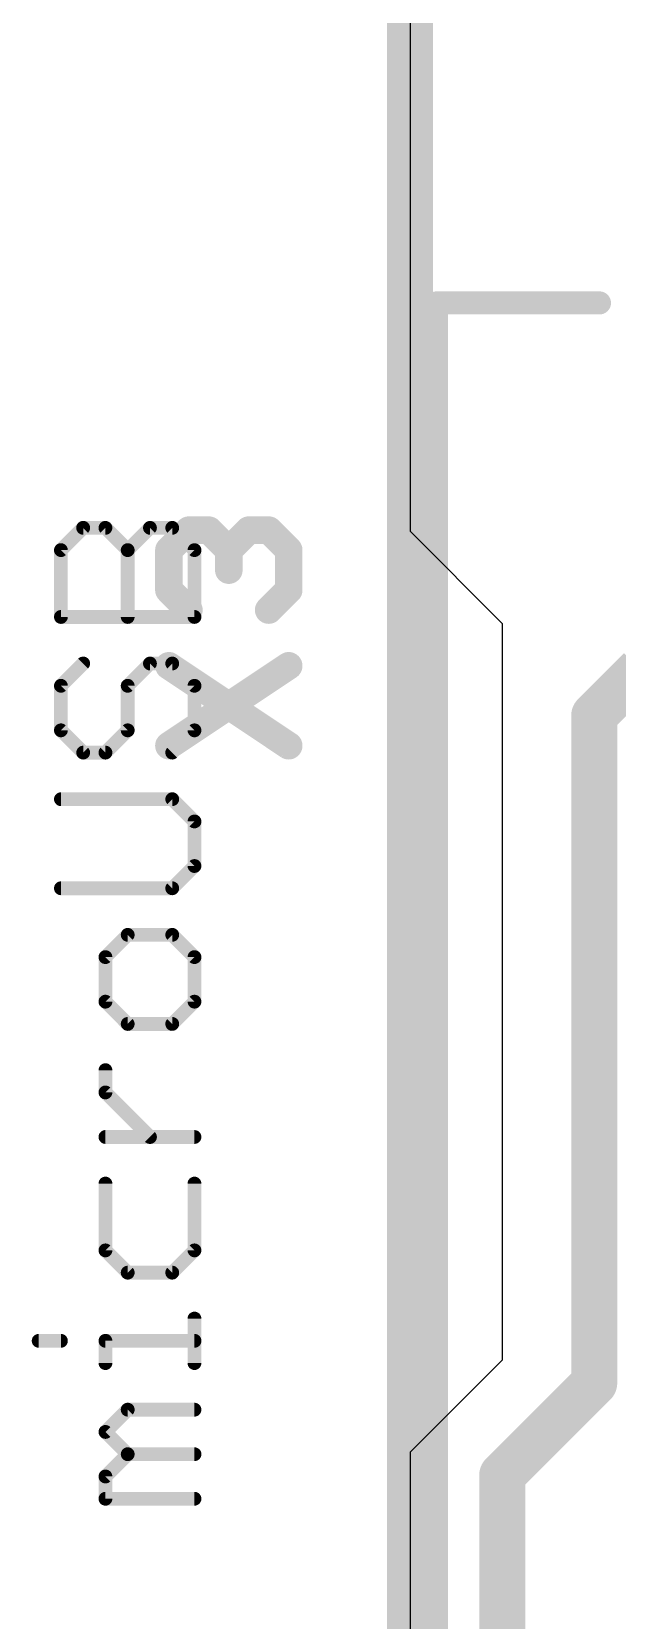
# Model space of a CAD drawing. Extents: x -4.5 to 52.1, y -1.8 to 26.3.
# Drawn here: x -2.09 to 1.14, y 7.96 to 16.73 of the extents above; entities that cross this region are included whole.
import ezdxf

# ---------------------------------------------------------------- set-up
doc = ezdxf.new("R2010")
doc.units = 0
for name, color, linetype in [('1', 12, 'CONTINUOUS'), ('16', 132, 'CONTINUOUS'), ('20', 53, 'CONTINUOUS'), ('21', 40, 'CONTINUOUS'), ('25', 253, 'CONTINUOUS'), ('27', 253, 'CONTINUOUS')]:
    doc.layers.add(name, color=color, linetype=linetype)

msp = doc.modelspace()

# ---------------------------------------------------------------- linework, layer by layer
at = {"layer": '1', "const_width": 0.254}
for points in [[(0, 22.86), (0, 0)], [(1.016, 12.954), (1.27, 13.208)], [(1.27, 13.208), (3.556, 13.208)], [(1.016, 9.271), (1.016, 12.954)], [(0.508, 8.763), (1.016, 9.271)], [(0.508, 6.223), (0.508, 8.763)]]:
    msp.add_lwpolyline(points, dxfattribs=at)
at = {"layer": '1', "const_width": 0.127}
for points in [[(1.0795, 12.954, 1), (0.9525, 12.954)], [(0.9711, 12.9989, 1), (1.0609, 12.9091)], [(1.0609, 9.2261, 1), (0.9711, 9.3159)], [(0.9525, 9.271, 1), (1.0795, 9.271)], [(0.5715, 8.763, 1), (0.4445, 8.763)], [(0.4631, 8.8079, 1), (0.5529, 8.7181)]]:
    msp.add_lwpolyline(points, format="xyb", dxfattribs=at)
at = {"layer": '16', "const_width": 0.254}
msp.add_lwpolyline([(0, 0), (0, 22.86)], dxfattribs=at)
at = {"layer": '20'}
for p, q in [((0, 20.32), (0, 13.97)), ((0, 13.97), (0.508, 13.462)), ((0.508, 13.462), (0.508, 9.398)), ((0.508, 9.398), (0, 8.89)), ((0, 8.89), (0, 2.54))]:
    msp.add_line(p, q, dxfattribs=at)
at = {"layer": '21', "const_width": 0.0635}
for points in [[(0.145, 15.2618, 1), (0.145, 15.1982)], [(0.1768, 15.23, 1), (0.1133, 15.23)], [(1.045, 15.1982, 1), (1.045, 15.2618)]]:
    msp.add_lwpolyline(points, format="xyb", dxfattribs=at)
at = {"layer": '21', "const_width": 0.127}
for points in [[(1.045, 15.23), (0.145, 15.23)], [(0.145, 15.23), (0.145, 7.63)]]:
    msp.add_lwpolyline(points, dxfattribs=at)
at = {"layer": '25', "const_width": 0.1524}
for points in [[(-1.3314, 13.8663), (-1.2212, 13.9764)], [(-1.2212, 13.9764), (-1.111, 13.9764)], [(-1.111, 13.9764), (-1.0009, 13.8663)], [(-1.0009, 13.8663), (-0.8907, 13.9764)], [(-0.8907, 13.9764), (-0.7806, 13.9764)], [(-0.7806, 13.9764), (-0.6704, 13.8663)], [(-1.3314, 13.6459), (-1.3314, 13.8663)], [(-1.0009, 13.8663), (-1.0009, 13.7561)], [(-0.6704, 13.8663), (-0.6704, 13.6459)], [(-1.2212, 13.5358), (-1.3314, 13.6459)], [(-0.6704, 13.6459), (-0.7806, 13.5358)], [(-1.3314, 12.7874), (-0.6704, 13.228)], [(-1.3314, 13.228), (-0.6704, 12.7874)]]:
    msp.add_lwpolyline(points, dxfattribs=at)
at = {"layer": '25', "const_width": 0.0762}
for points in [[(-1.2212, 14.0145, 1), (-1.2212, 13.9383)], [(-1.1943, 13.9495, 1), (-1.2481, 14.0034)], [(-1.0841, 14.0034, 1), (-1.138, 13.9495)], [(-1.111, 13.9383, 1), (-1.111, 14.0145)], [(-0.8907, 14.0145, 1), (-0.8907, 13.9383)], [(-0.8638, 13.9495, 1), (-0.9177, 14.0034)], [(-0.7536, 14.0034, 1), (-0.8075, 13.9495)], [(-0.7806, 13.9383, 1), (-0.7806, 14.0145)], [(-1.2933, 13.8663, 1), (-1.3695, 13.8663)], [(-0.9628, 13.8663, 1), (-1.039, 13.8663)], [(-0.6323, 13.8663, 1), (-0.7085, 13.8663)], [(-1.3583, 13.8932, 1), (-1.3044, 13.8393)], [(-1.0278, 13.8932, 1), (-0.9739, 13.8393)], [(-1.0278, 13.8393, 1), (-0.9739, 13.8932)], [(-0.6973, 13.8393, 1), (-0.6435, 13.8932)], [(-1.039, 13.7561, 1), (-0.9628, 13.7561)], [(-1.3044, 13.6729, 1), (-1.3583, 13.619)], [(-1.3695, 13.6459, 1), (-1.2933, 13.6459)], [(-0.7085, 13.6459, 1), (-0.6323, 13.6459)], [(-0.6435, 13.619, 1), (-0.6973, 13.6729)], [(-1.2481, 13.5088, 1), (-1.1943, 13.5627)], [(-0.8075, 13.5627, 1), (-0.7536, 13.5088)], [(-1.3102, 13.2597, 1), (-1.3525, 13.1963)], [(-0.6493, 13.1963, 1), (-0.6915, 13.2597)], [(-1.3525, 12.8191, 1), (-1.3102, 12.7557)], [(-0.6915, 12.7557, 1), (-0.6493, 12.8191)]]:
    msp.add_lwpolyline(points, format="xyb", dxfattribs=at)
at = {"layer": '27', "const_width": 0.0762}
for points in [[(-1.9275, 13.8663), (-1.8047, 13.9892)], [(-1.8047, 13.9892), (-1.6818, 13.9892)], [(-1.6818, 13.9892), (-1.5589, 13.8663)], [(-1.5589, 13.8663), (-1.436, 13.9892)], [(-1.436, 13.9892), (-1.3132, 13.9892)], [(-1.3132, 13.9892), (-1.1903, 13.8663)], [(-1.9275, 13.4977), (-1.9275, 13.8663)], [(-1.5589, 13.4977), (-1.5589, 13.8663)], [(-1.1903, 13.8663), (-1.1903, 13.4977)], [(-1.1903, 13.4977), (-1.9275, 13.4977)], [(-1.8047, 13.2408), (-1.9275, 13.1179)], [(-1.5589, 13.1179), (-1.436, 13.2408)], [(-1.436, 13.2408), (-1.3132, 13.2408)], [(-1.3132, 13.2408), (-1.1903, 13.1179)], [(-1.9275, 13.1179), (-1.9275, 12.8721)], [(-1.5589, 12.8721), (-1.5589, 13.1179)], [(-1.1903, 13.1179), (-1.1903, 12.8721)], [(-1.9275, 12.8721), (-1.8047, 12.7493)], [(-1.6818, 12.7493), (-1.5589, 12.8721)], [(-1.1903, 12.8721), (-1.3132, 12.7493)], [(-1.8047, 12.7493), (-1.6818, 12.7493)], [(-1.3132, 12.4923), (-1.9275, 12.4923)], [(-1.1903, 12.3695), (-1.3132, 12.4923)], [(-1.1903, 12.1237), (-1.1903, 12.3695)], [(-1.3132, 12.0009), (-1.1903, 12.1237)], [(-1.9275, 12.0009), (-1.3132, 12.0009)], [(-1.5589, 11.7439), (-1.6818, 11.6211)], [(-1.3132, 11.7439), (-1.5589, 11.7439)], [(-1.1903, 11.6211), (-1.3132, 11.7439)], [(-1.6818, 11.6211), (-1.6818, 11.3753)], [(-1.1903, 11.3753), (-1.1903, 11.6211)], [(-1.6818, 11.3753), (-1.5589, 11.2524)], [(-1.3132, 11.2524), (-1.1903, 11.3753)], [(-1.5589, 11.2524), (-1.3132, 11.2524)], [(-1.6818, 10.8745), (-1.6818, 10.9974)], [(-1.436, 10.6288), (-1.6818, 10.8745)], [(-1.1903, 10.6288), (-1.6818, 10.6288)], [(-1.6818, 10.3718), (-1.6818, 10.0032)], [(-1.1903, 10.0032), (-1.1903, 10.3718)], [(-1.6818, 10.0032), (-1.5589, 9.8803)], [(-1.3132, 9.8803), (-1.1903, 10.0032)], [(-1.5589, 9.8803), (-1.3132, 9.8803)], [(-1.1903, 9.3814), (-1.1903, 9.6271)], [(-2.0504, 9.5043), (-1.9275, 9.5043)], [(-1.6818, 9.3814), (-1.6818, 9.5043)], [(-1.6818, 9.5043), (-1.1903, 9.5043)], [(-1.6818, 9.0016), (-1.5589, 9.1245)], [(-1.5589, 9.1245), (-1.1903, 9.1245)], [(-1.5589, 8.8787), (-1.6818, 9.0016)], [(-1.6818, 8.7559), (-1.5589, 8.8787)], [(-1.5589, 8.8787), (-1.1903, 8.8787)], [(-1.6818, 8.633), (-1.6818, 8.7559)], [(-1.1903, 8.633), (-1.6818, 8.633)]]:
    msp.add_lwpolyline(points, dxfattribs=at)
at = {"layer": '27', "const_width": 0.0381}
for points in [[(-1.8047, 14.0082, 1), (-1.8047, 13.9701)], [(-1.7912, 13.9757, 1), (-1.8181, 14.0026)], [(-1.6683, 14.0026, 1), (-1.6953, 13.9757)], [(-1.6818, 13.9701, 1), (-1.6818, 14.0082)], [(-1.436, 14.0082, 1), (-1.436, 13.9701)], [(-1.4226, 13.9757, 1), (-1.4495, 14.0026)], [(-1.2997, 14.0026, 1), (-1.3266, 13.9757)], [(-1.3132, 13.9701, 1), (-1.3132, 14.0082)], [(-1.9085, 13.8663, 1), (-1.9466, 13.8663)], [(-1.941, 13.8798, 1), (-1.9141, 13.8528)], [(-1.5399, 13.8663, 1), (-1.578, 13.8663)], [(-1.5724, 13.8798, 1), (-1.5454, 13.8528)], [(-1.5724, 13.8528, 1), (-1.5454, 13.8798)], [(-1.1713, 13.8663, 1), (-1.2094, 13.8663)], [(-1.2038, 13.8528, 1), (-1.1768, 13.8798)], [(-1.9466, 13.4977, 1), (-1.9085, 13.4977)], [(-1.9275, 13.5167, 1), (-1.9275, 13.4786)], [(-1.578, 13.4977, 1), (-1.5399, 13.4977)], [(-1.2094, 13.4977, 1), (-1.1713, 13.4977)], [(-1.1903, 13.4786, 1), (-1.1903, 13.5167)], [(-1.7912, 13.2273, 1), (-1.8181, 13.2542)], [(-1.436, 13.2598, 1), (-1.436, 13.2217)], [(-1.4226, 13.2273, 1), (-1.4495, 13.2542)], [(-1.2997, 13.2542, 1), (-1.3266, 13.2273)], [(-1.3132, 13.2217, 1), (-1.3132, 13.2598)], [(-1.9085, 13.1179, 1), (-1.9466, 13.1179)], [(-1.941, 13.1314, 1), (-1.9141, 13.1044)], [(-1.5399, 13.1179, 1), (-1.578, 13.1179)], [(-1.5724, 13.1314, 1), (-1.5454, 13.1044)], [(-1.1713, 13.1179, 1), (-1.2094, 13.1179)], [(-1.2038, 13.1044, 1), (-1.1768, 13.1314)], [(-1.9466, 12.8721, 1), (-1.9085, 12.8721)], [(-1.9141, 12.8856, 1), (-1.941, 12.8587)], [(-1.578, 12.8721, 1), (-1.5399, 12.8721)], [(-1.5454, 12.8587, 1), (-1.5724, 12.8856)], [(-1.2094, 12.8721, 1), (-1.1713, 12.8721)], [(-1.1768, 12.8587, 1), (-1.2038, 12.8856)], [(-1.8047, 12.7683, 1), (-1.8047, 12.7302)], [(-1.8181, 12.7358, 1), (-1.7912, 12.7627)], [(-1.6953, 12.7627, 1), (-1.6683, 12.7358)], [(-1.6818, 12.7302, 1), (-1.6818, 12.7683)], [(-1.3266, 12.7627, 1), (-1.2997, 12.7358)], [(-1.9275, 12.5114, 1), (-1.9275, 12.4733)], [(-1.2997, 12.5058, 1), (-1.3266, 12.4789)], [(-1.3132, 12.4733, 1), (-1.3132, 12.5114)], [(-1.1713, 12.3695, 1), (-1.2094, 12.3695)], [(-1.2038, 12.356, 1), (-1.1768, 12.3829)], [(-1.2094, 12.1237, 1), (-1.1713, 12.1237)], [(-1.1768, 12.1103, 1), (-1.2038, 12.1372)], [(-1.9275, 12.0199, 1), (-1.9275, 11.9818)], [(-1.3266, 12.0143, 1), (-1.2997, 11.9874)], [(-1.3132, 11.9818, 1), (-1.3132, 12.0199)], [(-1.5589, 11.763, 1), (-1.5589, 11.7249)], [(-1.5454, 11.7305, 1), (-1.5724, 11.7574)], [(-1.2997, 11.7574, 1), (-1.3266, 11.7305)], [(-1.3132, 11.7249, 1), (-1.3132, 11.763)], [(-1.6627, 11.6211, 1), (-1.7008, 11.6211)], [(-1.1713, 11.6211, 1), (-1.2094, 11.6211)], [(-1.6953, 11.6345, 1), (-1.6683, 11.6076)], [(-1.2038, 11.6076, 1), (-1.1768, 11.6345)], [(-1.6683, 11.3888, 1), (-1.6953, 11.3618)], [(-1.7008, 11.3753, 1), (-1.6627, 11.3753)], [(-1.2094, 11.3753, 1), (-1.1713, 11.3753)], [(-1.1768, 11.3618, 1), (-1.2038, 11.3888)], [(-1.5589, 11.2715, 1), (-1.5589, 11.2334)], [(-1.5724, 11.239, 1), (-1.5454, 11.2659)], [(-1.3266, 11.2659, 1), (-1.2997, 11.239)], [(-1.3132, 11.2334, 1), (-1.3132, 11.2715)], [(-1.6627, 10.9974, 1), (-1.7008, 10.9974)], [(-1.6683, 10.888, 1), (-1.6953, 10.861)], [(-1.7008, 10.8745, 1), (-1.6627, 10.8745)], [(-1.6818, 10.6478, 1), (-1.6818, 10.6097)], [(-1.4495, 10.6153, 1), (-1.4226, 10.6422)], [(-1.1903, 10.6097, 1), (-1.1903, 10.6478)], [(-1.6627, 10.3718, 1), (-1.7008, 10.3718)], [(-1.1713, 10.3718, 1), (-1.2094, 10.3718)], [(-1.6683, 10.0167, 1), (-1.6953, 9.9897)], [(-1.7008, 10.0032, 1), (-1.6627, 10.0032)], [(-1.2094, 10.0032, 1), (-1.1713, 10.0032)], [(-1.1768, 9.9897, 1), (-1.2038, 10.0167)], [(-1.5589, 9.8994, 1), (-1.5589, 9.8613)], [(-1.5724, 9.8669, 1), (-1.5454, 9.8938)], [(-1.3266, 9.8938, 1), (-1.2997, 9.8669)], [(-1.3132, 9.8613, 1), (-1.3132, 9.8994)], [(-1.1713, 9.6271, 1), (-1.2094, 9.6271)], [(-2.0504, 9.5233, 1), (-2.0504, 9.4852)], [(-1.9275, 9.4852, 1), (-1.9275, 9.5233)], [(-1.6627, 9.5043, 1), (-1.7008, 9.5043)], [(-1.6818, 9.5233, 1), (-1.6818, 9.4852)], [(-1.1903, 9.4852, 1), (-1.1903, 9.5233)], [(-1.7008, 9.3814, 1), (-1.6627, 9.3814)], [(-1.2094, 9.3814, 1), (-1.1713, 9.3814)], [(-1.5589, 9.1435, 1), (-1.5589, 9.1054)], [(-1.5454, 9.111, 1), (-1.5724, 9.1379)], [(-1.1903, 9.1054, 1), (-1.1903, 9.1435)], [(-1.6683, 9.0151, 1), (-1.6953, 8.9881)], [(-1.6953, 9.0151, 1), (-1.6683, 8.9881)], [(-1.5589, 8.8978, 1), (-1.5589, 8.8597)], [(-1.5454, 8.8653, 1), (-1.5724, 8.8922)], [(-1.5724, 8.8653, 1), (-1.5454, 8.8922)], [(-1.1903, 8.8597, 1), (-1.1903, 8.8978)], [(-1.6627, 8.7559, 1), (-1.7008, 8.7559)], [(-1.6953, 8.7693, 1), (-1.6683, 8.7424)], [(-1.6818, 8.652, 1), (-1.6818, 8.6139)], [(-1.7008, 8.633, 1), (-1.6627, 8.633)], [(-1.1903, 8.6139, 1), (-1.1903, 8.652)]]:
    msp.add_lwpolyline(points, format="xyb", dxfattribs=at)

doc.saveas('drawing.dxf')
